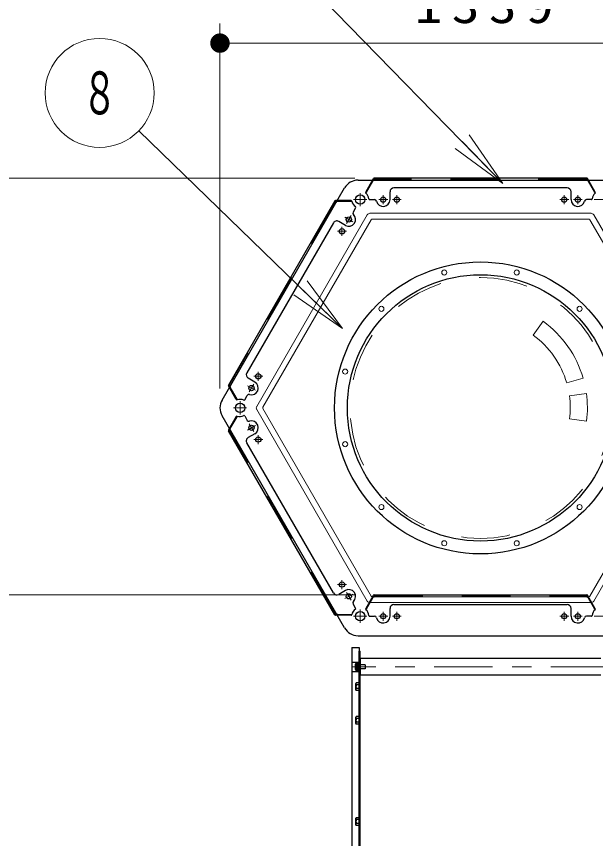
# Model space of a CAD drawing. Units: millimetres on the paper, scale 1:50. Extents: x -385 to 840, y 0 to 267.
# Drawn here: x 100.57 to 130.32, y 184.68 to 226.91 of the extents above; entities that cross this region are included whole.
import ezdxf
from ezdxf.enums import TextEntityAlignment as Align

# ---------------------------------------------------------------- set-up
doc = ezdxf.new("R2010")
doc.units = ezdxf.units.MM
doc.linetypes.add('USER1', pattern=[4.5, 2.5, -2])
doc.linetypes.add('USER2', pattern=[6, 3, -1, 1, -1])
doc.layers.add('1_50', color=7, linetype='Continuous', lineweight=25)
doc.styles.add('ＭＳ ゴシック', font='')
doc.styles.get('ＭＳ ゴシック').set_extended_font_data('MS Gothic')

# ---------------------------------------------------------------- blocks, each defined once
blk = doc.blocks.new('filled_dot')
at = {"color": 0, "linetype": 'Continuous', "lineweight": -2, "const_width": 1.25}
blk.add_lwpolyline([(-0.625, 0, 1), (0.625, 0, 1)], format="xyb", close=True, dxfattribs=at)

msp = doc.modelspace()

# ---------------------------------------------------------------- linework, layer by layer
at = {"layer": '1_50', "lineweight": 13}
for p, q in [((125.562, 218.337), (114.972, 229.185)), ((111.026, 207.804), (111.026, 226.544)), ((111.026, 225.544), (137.799, 225.544)), ((117.319, 210.88), (106.852, 221.036)), ((125.562, 218.337), (123.466, 220.483)), ((123.824, 220.833), (125.562, 218.337)), ((125.562, 218.337), (123.109, 220.134)), ((117.951, 218.604), (81.699, 218.604)), ((115.514, 213.328), (117.319, 210.88)), ((117.319, 210.88), (115.166, 212.969)), ((117.319, 210.88), (114.817, 212.61)), ((117.951, 197.204), (89.646, 197.204))]:
    msp.add_line(p, q, dxfattribs=at)
at = {"layer": '1_50', "color": 131}
for p, q in [((118.119, 218.504), (130.706, 218.504)), ((111.133, 207.204), (117.427, 218.104)), ((117.427, 195.504), (111.133, 206.404)), ((118.119, 195.104), (130.706, 195.104)), ((117.793, 194.504), (117.793, 171.104)), ((117.793, 194.504), (118.173, 194.504)), ((118.173, 194.504), (118.173, 171.104)), ((117.793, 193.744), (118.173, 193.744)), ((117.793, 193.264), (118.173, 193.264))]:
    msp.add_line(p, q, dxfattribs=at)
at = {"layer": '1_50', "color": 190}
for p, q in [((118.514, 217.888), (118.916, 218.584)), ((118.954, 218.498), (118.89, 218.498)), ((129.874, 218.604), (118.951, 218.604)), ((119.014, 218.558), (119.014, 218.604)), ((129.811, 218.558), (129.811, 218.604)), ((129.871, 218.498), (129.935, 218.498)), ((130.311, 217.888), (129.909, 218.584)), ((128.863, 218.104), (119.963, 218.104)), ((118.713, 217.504), (118.974, 217.504)), ((119.763, 217.504), (119.763, 217.904)), ((129.063, 217.504), (129.063, 217.904)), ((130.112, 217.504), (129.851, 217.504)), ((116.924, 217.434), (111.463, 207.974)), ((116.932, 217.356), (116.893, 217.379)), ((117.763, 217.454), (116.959, 217.454)), ((117.014, 217.378), (117.047, 217.434)), ((117.996, 217.09), (117.865, 216.864)), ((116.851, 216.308), (112.401, 208.6)), ((117.471, 216.181), (117.125, 216.381)), ((112.821, 208.127), (112.475, 208.327)), ((111.865, 207.238), (111.463, 207.934)), ((111.534, 208.006), (111.494, 208.029)), ((111.556, 207.924), (111.524, 207.868)), ((112.296, 207.218), (112.427, 207.444)), ((111.865, 206.371), (111.463, 205.674)), ((112.296, 206.39), (112.427, 206.164)), ((111.556, 205.684), (111.524, 205.74)), ((116.924, 196.174), (111.463, 205.634)), ((111.534, 205.602), (111.494, 205.579)), ((112.821, 205.481), (112.475, 205.281)), ((116.851, 197.3), (112.401, 205.008)), ((117.471, 197.427), (117.125, 197.227)), ((118.514, 196.488), (118.916, 197.184)), ((118.954, 197.098), (118.89, 197.098)), ((118.951, 197.204), (129.874, 197.204)), ((119.014, 197.158), (119.014, 197.204)), ((129.811, 197.158), (129.811, 197.204)), ((129.871, 197.098), (129.935, 197.098)), ((130.311, 196.488), (129.909, 197.184)), ((117.996, 196.518), (117.865, 196.744)), ((119.763, 196.104), (119.763, 196.504)), ((119.963, 196.704), (128.863, 196.704)), ((129.063, 196.104), (129.063, 196.504)), ((116.932, 196.252), (116.893, 196.229)), ((117.763, 196.154), (116.959, 196.154)), ((117.014, 196.23), (117.047, 196.174)), ((118.713, 196.104), (118.974, 196.104)), ((130.112, 196.104), (129.851, 196.104))]:
    msp.add_line(p, q, dxfattribs=at)
at = {"layer": '1_50', "color": 190, "linetype": 'USER1', "lineweight": 13}
for p, q in [((118.554, 217.865), (118.954, 218.558)), ((129.871, 218.558), (118.954, 218.558)), ((130.271, 217.865), (129.871, 218.558)), ((118.554, 217.865), (118.514, 217.888)), ((130.271, 217.865), (130.311, 217.888)), ((116.962, 217.408), (111.504, 207.954)), ((117.762, 217.408), (116.962, 217.408)), ((117.762, 217.408), (117.762, 217.454)), ((111.904, 207.261), (111.504, 207.954)), ((111.904, 207.261), (111.864, 207.238)), ((111.904, 206.347), (111.504, 205.654)), ((111.904, 206.347), (111.864, 206.37)), ((116.962, 196.2), (111.504, 205.654)), ((118.554, 196.465), (118.954, 197.158)), ((118.954, 197.158), (129.871, 197.158)), ((130.271, 196.465), (129.871, 197.158)), ((118.554, 196.465), (118.514, 196.488)), ((130.271, 196.465), (130.311, 196.488)), ((117.762, 196.2), (116.962, 196.2)), ((117.762, 196.2), (117.762, 196.154))]:
    msp.add_line(p, q, dxfattribs=at)
at = {"layer": '1_50', "linetype": 'USER2', "lineweight": 13}
for p, q in [((118.575, 217.504), (117.895, 217.504)), ((118.235, 217.844), (118.235, 217.164)), ((130.93, 217.504), (130.25, 217.504)), ((112.057, 207.144), (112.057, 206.464)), ((112.397, 206.804), (111.717, 206.804)), ((118.235, 196.444), (118.235, 195.764)), ((118.575, 196.104), (117.895, 196.104)), ((130.93, 196.104), (130.25, 196.104))]:
    msp.add_line(p, q, dxfattribs=at)
at = {"layer": '1_50', "color": 2, "linetype": 'USER2', "lineweight": 13}
for p, q in [((119.183, 217.504), (119.643, 217.504)), ((119.413, 217.734), (119.413, 217.274)), ((120.343, 217.504), (119.883, 217.504)), ((120.113, 217.734), (120.113, 217.274)), ((128.943, 217.504), (128.483, 217.504)), ((128.713, 217.734), (128.713, 217.274)), ((129.183, 217.504), (129.643, 217.504)), ((129.413, 217.734), (129.413, 217.274)), ((117.531, 216.285), (117.761, 216.684)), ((117.447, 216.599), (117.845, 216.369)), ((117.526, 215.878), (117.066, 215.878)), ((117.296, 216.108), (117.296, 215.648)), ((112.996, 208.66), (112.996, 208.2)), ((113.226, 208.43), (112.766, 208.43)), ((112.447, 207.939), (112.845, 207.709)), ((112.531, 207.625), (112.761, 208.023)), ((112.447, 205.669), (112.845, 205.899)), ((112.531, 205.984), (112.761, 205.585)), ((112.996, 204.948), (112.996, 205.408)), ((113.226, 205.178), (112.766, 205.178)), ((117.526, 197.73), (117.066, 197.73)), ((117.296, 197.5), (117.296, 197.96)), ((117.447, 197.009), (117.845, 197.239)), ((117.531, 197.323), (117.761, 196.925)), ((119.643, 196.104), (119.183, 196.104)), ((119.413, 196.334), (119.413, 195.874)), ((120.343, 196.104), (119.883, 196.104)), ((120.113, 195.874), (120.113, 196.334)), ((128.943, 196.104), (128.483, 196.104)), ((128.713, 195.874), (128.713, 196.334)), ((129.643, 196.104), (129.183, 196.104)), ((129.413, 196.334), (129.413, 195.874))]:
    msp.add_line(p, q, dxfattribs=at)
at = {"layer": '1_50', "color": 131, "lineweight": 13}
for p, q in [((112.912, 206.884), (118.593, 216.724)), ((118.731, 216.804), (130.094, 216.804)), ((130.232, 216.724), (135.913, 206.884)), ((113.229, 206.834), (118.795, 216.474)), ((118.847, 216.504), (129.978, 216.504)), ((130.03, 216.474), (135.596, 206.834)), ((118.593, 196.884), (112.912, 206.724)), ((118.795, 197.134), (113.229, 206.774)), ((135.596, 206.774), (130.03, 197.134)), ((135.913, 206.724), (130.232, 196.884)), ((130.094, 196.804), (118.731, 196.804)), ((129.978, 197.104), (118.847, 197.104))]:
    msp.add_line(p, q, dxfattribs=at)
at = {"layer": '1_50', "color": 4, "lineweight": 13}
for p, q in [((127.117, 210.542), (127.631, 211.253)), ((128.843, 208.088), (129.687, 208.332)), ((128.983, 207.431), (129.853, 207.55)), ((128.991, 206.237), (129.862, 206.129))]:
    msp.add_line(p, q, dxfattribs=at)
at = {"layer": '1_50', "color": 4}
for p, q in [((118.173, 171.304), (118.173, 194.304)), ((118.173, 194.304), (118.237, 194.304)), ((118.237, 171.304), (118.237, 194.304)), ((118.237, 193.931), (118.237, 193.077)), ((130.589, 193.931), (118.237, 193.931)), ((117.973, 193.584), (117.973, 193.424)), ((118.093, 193.684), (118.073, 193.684)), ((118.093, 193.32), (118.093, 193.688)), ((118.093, 193.688), (118.143, 193.688)), ((118.093, 193.684), (118.093, 193.324)), ((118.493, 193.604), (118.093, 193.604)), ((118.093, 193.518), (118.143, 193.504)), ((118.093, 193.504), (118.143, 193.491)), ((118.143, 193.714), (118.143, 193.294)), ((118.173, 193.714), (118.143, 193.714)), ((118.143, 193.32), (118.143, 193.688)), ((118.173, 193.714), (118.173, 193.294)), ((118.493, 193.604), (118.493, 193.404)), ((118.093, 193.324), (118.073, 193.324)), ((118.493, 193.404), (118.093, 193.404)), ((118.093, 193.32), (118.143, 193.32)), ((118.143, 193.294), (118.173, 193.294)), ((130.589, 193.077), (118.237, 193.077))]:
    msp.add_line(p, q, dxfattribs=at)
at = {"layer": '1_50', "color": 4, "linetype": 'USER2', "lineweight": 13}
for p, q in [((131.033, 193.504), (117.793, 193.504)), ((118.173, 193.504), (118.445, 193.504))]:
    msp.add_line(p, q, dxfattribs=at)
at = {"layer": '1_50', "color": 131, "linetype": 'USER2', "lineweight": 13}
msp.add_line((117.793, 193.504), (118.173, 193.504), dxfattribs=at)
at = {"layer": '1_50'}
for p, q in [((118.031, 193.701), (118.013, 193.669)), ((118.013, 193.339), (118.013, 193.669)), ((118.173, 193.701), (118.031, 193.701)), ((118.173, 193.602), (118.031, 193.602)), ((118.173, 193.701), (118.173, 193.308)), ((118.031, 193.308), (118.013, 193.339)), ((118.173, 193.406), (118.031, 193.406)), ((118.173, 193.308), (118.031, 193.308)), ((118.031, 192.681), (118.013, 192.649)), ((118.013, 192.319), (118.013, 192.649)), ((118.173, 192.681), (118.031, 192.681)), ((118.173, 192.582), (118.031, 192.582)), ((118.173, 192.681), (118.173, 192.288)), ((118.031, 192.288), (118.013, 192.319)), ((118.173, 192.386), (118.031, 192.386)), ((118.173, 192.288), (118.031, 192.288)), ((118.031, 190.949), (118.013, 190.917)), ((118.013, 190.587), (118.013, 190.917)), ((118.173, 190.949), (118.031, 190.949)), ((118.173, 190.949), (118.173, 190.556)), ((118.031, 190.556), (118.013, 190.587)), ((118.173, 190.85), (118.031, 190.85)), ((118.173, 190.654), (118.031, 190.654)), ((118.173, 190.556), (118.031, 190.556)), ((118.031, 185.752), (118.013, 185.721)), ((118.013, 185.391), (118.013, 185.721)), ((118.173, 185.752), (118.031, 185.752)), ((118.173, 185.654), (118.031, 185.654)), ((118.173, 185.458), (118.031, 185.458)), ((118.173, 185.752), (118.173, 185.36)), ((118.031, 185.36), (118.013, 185.391)), ((118.173, 185.36), (118.031, 185.36))]:
    msp.add_line(p, q, dxfattribs=at)
at = {"layer": '1_50', "lineweight": 13}
msp.add_circle((104.843, 222.986), 2.8, dxfattribs=at)
at = {"layer": '1_50', "color": 131}
for centre in [(118.235, 217.504), (112.057, 206.804), (118.235, 196.104)]:
    msp.add_circle(centre, 0.24, dxfattribs=at)
at = {"layer": '1_50', "color": 2}
for centre in [(119.413, 217.504), (120.113, 217.504), (128.713, 217.504), (129.413, 217.504), (117.646, 216.484), (117.296, 215.878), (112.996, 208.43), (112.646, 207.824), (112.646, 205.784), (112.996, 205.178), (117.296, 197.73), (117.646, 197.124), (119.413, 196.104), (120.113, 196.104), (128.713, 196.104), (129.413, 196.104)]:
    msp.add_circle(centre, 0.135, dxfattribs=at)
at = {"layer": '1_50', "color": 4}
for radius in [7.5, 6.84]:
    msp.add_circle((124.413, 206.804), radius, dxfattribs=at)
at = {"layer": '1_50', "color": 140, "lineweight": 13}
for centre in [(122.549, 213.759), (126.276, 213.759), (117.458, 208.668), (117.458, 204.941), (119.321, 201.713), (129.504, 201.713), (122.549, 199.85), (126.276, 199.85)]:
    msp.add_circle(centre, 0.13, dxfattribs=at)
at = {"layer": '1_50', "color": 4, "linetype": 'USER1', "lineweight": 13}
msp.add_circle((124.413, 206.804), 6.7, dxfattribs=at)
at = {"layer": '1_50', "color": 4, "lineweight": 13}
for centre in [(119.321, 211.895), (129.504, 211.895)]:
    msp.add_circle(centre, 0.13, dxfattribs=at)
at = {"layer": '1_50', "color": 131}
for centre, start, end in [((118.119, 217.704), 90, 150), ((111.826, 206.804), 150, 210), ((118.119, 195.904), 210, 270)]:
    msp.add_arc(centre, 0.8, start, end, dxfattribs=at)
at = {"layer": '1_50', "color": 190}
for centre, radius, start, end in [((118.89, 218.458), 0.04, 90, 150), ((118.951, 218.564), 0.04, 90, 150), ((118.954, 218.558), 0.06, 270, 0), ((129.871, 218.558), 0.06, 180, 270), ((129.874, 218.564), 0.04, 30, 90), ((129.935, 218.458), 0.04, 30, 90), ((119.963, 217.904), 0.2, 90, 180), ((128.863, 217.904), 0.2, 0, 90), ((118.549, 217.868), 0.04, 150, 229.1931), ((118.235, 217.504), 0.44, 4.7802, 49.1931), ((118.713, 217.544), 0.04, 184.7802, 270), ((118.974, 217.404), 0.1, 12.8396, 90), ((119.413, 217.504), 0.35, 192.8396, 0), ((129.413, 217.504), 0.35, 180, 347.1604), ((129.851, 217.404), 0.1, 90, 167.1604), ((130.112, 217.544), 0.04, 270, 355.2198), ((130.59, 217.504), 0.44, 130.8069, 175.2198), ((130.276, 217.868), 0.04, 310.8069, 30), ((116.959, 217.414), 0.04, 90, 150), ((116.962, 217.408), 0.06, 240, 330), ((117.081, 217.414), 0.04, 90, 150), ((117.763, 217.414), 0.04, 10.8069, 90), ((118.235, 217.504), 0.44, 190.8069, 235.2198), ((117.961, 217.11), 0.04, 330, 55.2198), ((117.646, 216.484), 0.35, 240, 47.1604), ((117.952, 216.814), 0.1, 150, 227.1604), ((117.025, 216.208), 0.2, 60, 150), ((112.575, 208.5), 0.2, 150, 240), ((111.497, 207.954), 0.04, 150, 210), ((111.558, 207.848), 0.04, 150, 210), ((111.504, 207.954), 0.06, 330, 60), ((112.646, 207.824), 0.35, 252.8396, 60), ((112.513, 207.394), 0.1, 72.8396, 150), ((111.899, 207.258), 0.04, 210, 289.1931), ((112.057, 206.804), 0.44, 64.7802, 109.1931), ((112.262, 207.238), 0.04, 244.7802, 330), ((111.899, 206.351), 0.04, 70.8069, 150), ((112.057, 206.804), 0.44, 250.8069, 295.2198), ((112.262, 206.37), 0.04, 30, 115.2198), ((112.513, 206.214), 0.1, 210, 287.1604), ((112.646, 205.784), 0.35, 300, 107.1604), ((111.497, 205.654), 0.04, 150, 210), ((111.558, 205.76), 0.04, 150, 210), ((111.504, 205.654), 0.06, 300, 30), ((112.575, 205.108), 0.2, 120, 210), ((117.025, 197.4), 0.2, 210, 300), ((117.646, 197.124), 0.35, 312.8396, 120), ((117.952, 196.794), 0.1, 132.8396, 210), ((118.89, 197.058), 0.04, 90, 150), ((118.951, 197.164), 0.04, 90, 150), ((118.954, 197.158), 0.06, 270, 0), ((129.871, 197.158), 0.06, 180, 270), ((129.874, 197.164), 0.04, 30, 90), ((129.935, 197.058), 0.04, 30, 90), ((118.235, 196.104), 0.44, 124.7802, 169.1931), ((117.961, 196.498), 0.04, 304.7802, 30), ((118.549, 196.468), 0.04, 150, 229.1931), ((118.235, 196.104), 0.44, 4.7802, 49.1931), ((119.963, 196.504), 0.2, 90, 180), ((128.863, 196.504), 0.2, 0, 90), ((130.59, 196.104), 0.44, 130.8069, 175.2198), ((130.276, 196.468), 0.04, 310.8069, 30), ((116.959, 196.194), 0.04, 210, 270), ((116.962, 196.2), 0.06, 30, 120), ((117.081, 196.194), 0.04, 210, 270), ((117.763, 196.194), 0.04, 270, 349.1931), ((118.713, 196.144), 0.04, 184.7802, 270), ((118.974, 196.004), 0.1, 12.8396, 90), ((119.413, 196.104), 0.35, 192.8396, 0), ((129.413, 196.104), 0.35, 180, 347.1604), ((129.851, 196.004), 0.1, 90, 167.1604), ((130.112, 196.144), 0.04, 270, 355.2198)]:
    msp.add_arc(centre, radius, start, end, dxfattribs=at)
at = {"layer": '1_50', "color": 131, "lineweight": 13}
for centre, radius, start, end in [((118.731, 216.644), 0.16, 90, 150), ((130.094, 216.644), 0.16, 30, 90), ((118.847, 216.444), 0.06, 90, 150), ((129.978, 216.444), 0.06, 30, 90), ((113.05, 206.804), 0.16, 150, 210), ((113.281, 206.804), 0.06, 150, 210), ((118.731, 196.964), 0.16, 210, 270), ((118.847, 197.164), 0.06, 210, 270), ((129.978, 197.164), 0.06, 270, 330), ((130.094, 196.964), 0.16, 270, 330)]:
    msp.add_arc(centre, radius, start, end, dxfattribs=at)
at = {"layer": '1_50', "color": 4, "lineweight": 13}
for radius, start, end in [(5.491, 16.1598, 54.112), (4.613, 16.1598, 54.112), (4.613, 352.9365, 7.8078), (5.491, 352.9365, 7.8078)]:
    msp.add_arc((124.413, 206.804), radius, start, end, dxfattribs=at)
at = {"layer": '1_50', "color": 4}
for centre, start, end in [((118.073, 193.584), 90, 180), ((118.073, 193.424), 180, 270)]:
    msp.add_arc(centre, 0.1, start, end, dxfattribs=at)
at = {"layer": '1_50'}
for centre, radius, start, end in [((118.102, 193.651), 0.0869, 145.6159, 214.3841), ((118.34, 193.504), 0.325, 162.4121, 197.5879), ((118.102, 193.357), 0.0869, 145.6159, 214.3841), ((118.102, 192.632), 0.0869, 145.6159, 214.3841), ((118.34, 192.484), 0.325, 162.4121, 197.5879), ((118.102, 192.337), 0.0869, 145.6159, 214.3841), ((118.102, 190.9), 0.0869, 145.6159, 214.3841), ((118.34, 190.752), 0.325, 162.4121, 197.5879), ((118.102, 190.605), 0.0869, 145.6159, 214.3841), ((118.102, 185.703), 0.0869, 145.6159, 214.3841), ((118.34, 185.556), 0.325, 162.4121, 197.5879), ((118.102, 185.409), 0.0869, 145.6159, 214.3841)]:
    msp.add_arc(centre, radius, start, end, dxfattribs=at)

# ---------------------------------------------------------------- block references
at = {"layer": '1_50', "lineweight": 13, "xscale": 0.4, "yscale": 0.4}
msp.add_blockref('filled_dot', (111.026, 225.544), dxfattribs=at)

# ---------------------------------------------------------------- texts
at = {"layer": '1_50', "style": 'ＭＳ ゴシック', "width": 0.6}
msp.add_text('８', height=2.199, dxfattribs=at).set_placement((104.843, 222.986), align=Align.MIDDLE_CENTER)
at = {"layer": '1_50', "insert": (124.84, 226.544), "char_height": 1.833, "attachment_point": 8, "style": 'ＭＳ ゴシック'}
msp.add_mtext('\\T1.33;\\W1.15;1339', dxfattribs=at)

doc.saveas('drawing.dxf')
